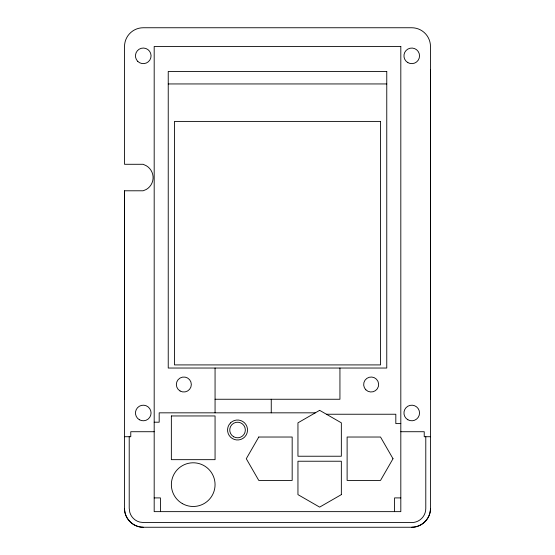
<?xml version="1.0" encoding="UTF-8"?>
<svg xmlns="http://www.w3.org/2000/svg" width="555" height="555" viewBox="0 0 555 555"><rect width="100%" height="100%" fill="white"/><g stroke="black" fill="none" stroke-linecap="round" stroke-linejoin="round"><path stroke-width="0.83" d="M124.528 399.274L124.528 190.795L143.1 190.788L146.229 189.498A13.736 13.736 0 0 0 146.229 165.702L143.1 164.287L124.528 164.287L124.528 46.481A18.731 18.731 0 0 1 143.259 27.75L411.741 27.75A18.731 18.731 0 0 1 430.472 46.481L430.472 508.519C430.548 518.578 421.772 527.271 411.741 527.25L143.259 527.25C133.228 527.285 124.438 518.578 124.528 508.519L124.528 190.795M430.472 399.274L430.472 69.424M168.234 83.944L386.766 83.944M215.062 399.253L339.938 399.253L339.938 368.034M315.309 412.83L159.181 412.837L159.181 422.202L154.186 422.202M326.423 414.238L395.819 414.238L395.819 423.604L400.814 423.604M154.186 431.721L130.772 431.721L130.772 436.716L124.528 436.716M400.814 431.721L424.228 431.721L424.228 436.716L430.472 436.716M154.186 497.904L160.43 497.904L160.43 511.641M400.814 497.904L394.57 497.904L394.57 511.641M425.789 436.716L425.789 508.519A14.048 14.048 0 0 1 411.741 522.567L143.565 522.567L139.631 522.047A14.007 14.007 0 0 1 129.731 512.147L129.211 508.213L129.211 436.716M271.256 399.253L271.256 412.83M215.062 368.034L215.062 412.83M430.472 508.519A18.731 18.731 0 0 1 411.741 527.25M143.259 527.25A18.731 18.731 0 0 1 124.528 508.519M171.356 415.952L171.356 459.665L215.062 459.665L215.062 415.952L171.356 415.959M258.769 437.028L246.281 458.721L258.769 480.422L292.173 480.422L292.173 437.028L258.769 437.028M393.009 458.728L380.522 480.422L347.118 480.422L347.118 437.028L380.522 437.028L393.009 458.728M230.478 422.938L228.889 425.012A9.99 9.99 0 0 0 244.602 437.069L246.191 435.002A9.99 9.99 0 0 0 230.478 422.938M319.645 410.339L297.952 422.827L297.952 456.231L341.346 456.231L341.346 422.827L319.645 410.339M341.346 494.63L319.645 507.117L297.952 494.63L297.952 461.226L341.346 461.226L341.346 494.63M400.814 46.481L154.186 46.481L154.186 511.641L400.814 511.641L400.814 46.481M386.766 71.456L168.234 71.456L168.234 368.034L386.766 368.034L386.766 71.456M380.522 121.406L174.478 121.406L174.478 364.912L380.522 364.912L380.522 121.406M137.744 61.362A7.805 7.805 0 0 0 150.8 57.866A7.805 7.805 0 0 0 141.241 48.306A7.805 7.805 0 0 0 137.744 61.362M407.842 62.604A7.805 7.805 0 0 0 419.545 55.847A7.805 7.805 0 0 0 407.842 49.09A7.805 7.805 0 0 0 407.842 62.604M365.856 389.804A7.493 7.493 0 0 0 378.392 386.446A7.493 7.493 0 0 0 369.214 377.268A7.493 7.493 0 0 0 365.856 389.804M180.097 390.998A7.493 7.493 0 0 0 191.336 384.511A7.493 7.493 0 0 0 180.097 378.017A7.493 7.493 0 0 0 180.097 390.998M407.842 419.746A7.805 7.805 0 0 0 419.545 412.989A7.805 7.805 0 0 0 407.842 406.232A7.805 7.805 0 0 0 407.842 419.746M139.361 419.746A7.805 7.805 0 0 0 151.064 412.989A7.805 7.805 0 0 0 139.361 406.232A7.805 7.805 0 0 0 139.361 419.746M233.641 436.764A7.805 7.805 0 0 0 245.345 430.007A7.805 7.805 0 0 0 233.641 423.243A7.805 7.805 0 0 0 233.641 436.764M182.283 503.558A21.853 21.853 0 0 0 215.062 484.64A21.853 21.853 0 0 0 182.283 465.714A21.853 21.853 0 0 0 182.283 503.558"/></g></svg>
